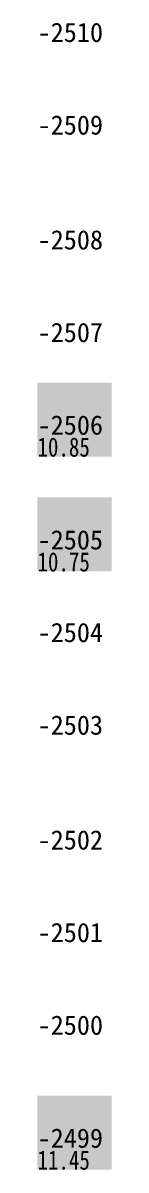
# Model space of a CAD drawing. Header units: millimetres. Extents: x -291287 to 173786, y -607295 to -295550.
# Drawn here: x 9213 to 11213, y -433208 to -402241 of the extents above; entities that cross this region are included whole.
import ezdxf
from ezdxf.enums import TextEntityAlignment as Align

# ---------------------------------------------------------------- set-up
doc = ezdxf.new("R2010")
doc.units = ezdxf.units.MM
doc.header["$LTSCALE"] = 100
for name, color, linetype in [('a_parking_number', 200, 'Continuous'), ('a_parking_price', 221, 'Continuous'), ('a_parking_sales_mark', 180, 'Continuous')]:
    doc.layers.add(name, color=color, linetype=linetype)
doc.styles.add('华文细黑', font='STXIHEI.TTF')
doc.styles.add('黑体', font='simhei.ttf', dxfattribs={"width": 0.8})

msp = doc.modelspace()

# ---------------------------------------------------------------- linework, layer by layer
at = {"layer": 'a_parking_sales_mark'}
for points in [[(9213, -413950), (11213, -413950), (9213, -411950), (11213, -411950)], [(9213, -417050), (11213, -417050), (9213, -415050), (11213, -415050)], [(9213, -433200), (11213, -433200), (9213, -431200), (11213, -431200)]]:
    msp.add_solid(points, dxfattribs=at)

# ---------------------------------------------------------------- texts
at = {"layer": 'a_parking_number', "style": '华文细黑'}
for s, p in [('-2510', (10100, -402500)), ('-2509', (10100, -405000, 0)), ('-2508', (10100, -408100, 0)), ('-2507', (10100, -410600, 0)), ('-2506', (10100, -413100, 0)), ('-2505', (10100, -416200, 0)), ('-2504', (10100, -418700, 0)), ('-2503', (10100, -421200, 0)), ('-2502', (10100, -424300, 0)), ('-2501', (10100, -426800, 0)), ('-2500', (10100, -429300, 0)), ('-2499', (10100, -432350, 0))]:
    msp.add_text(s, height=520, dxfattribs=at).set_placement(p, align=Align.MIDDLE)
at = {"layer": 'a_parking_price', "style": '黑体', "width": 0.8}
for s, p in [('10.85', (9213, -413950)), ('10.75', (9213, -417050)), ('11.45', (9213, -433200))]:
    msp.add_text(s, height=520, dxfattribs=at).set_placement(p)

doc.saveas('drawing.dxf')
